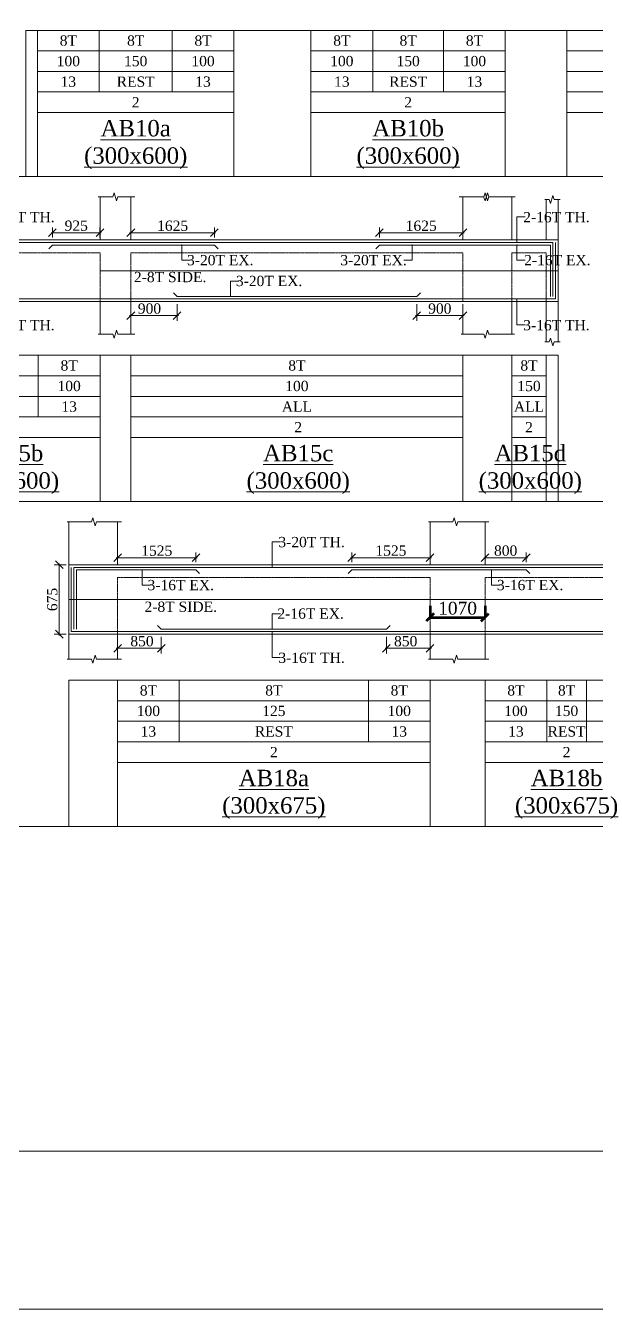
# Model space of a CAD drawing. Header units: inches. Extents: x 11017527 to 11245450, y -2821070 to -2693013.
# Drawn here: x 11085609 to 11096709, y -2792519 to -2767535 of the extents above; entities that cross this region are included whole.
import ezdxf
from ezdxf.enums import TextEntityAlignment as Align

# ---------------------------------------------------------------- set-up
doc = ezdxf.new("R2010")
doc.units = ezdxf.units.IN
doc.header["$LTSCALE"] = 0.5
doc.header["$MEASUREMENT"] = 0
doc.linetypes.add('HIDDEN', pattern=[9.525, 6.35, -3.175])
doc.layers.get('0').update_dxf_attribs({"lineweight": 0})
for name, color, linetype, lineweight in [('ARCHITECTURE   (comments)', 1, 'Continuous', 53), ('S-CUT OUT LINE', 9, 'Continuous', 9), ('S-DIM L.S.', 4, 'Continuous', 9), ('S-L.S.SECTION', 5, 'Continuous', 9), ('S-L.S.SLAB LINE', 8, 'HIDDEN', 5), ('S-L.S.STEEL', 6, 'Continuous', 15), ('S-SECTION MARK', 7, 'Continuous', 0), ('S-SHEET', 251, 'Continuous', 0), ('S-TEXT', 7, 'Continuous', 0), ('S-TEXT L.S. BEAM NO.', 30, 'Continuous', 5), ('S-TEXT. L.S.', 7, 'Continuous', 13)]:
    doc.layers.add(name, color=color, linetype=linetype, lineweight=lineweight)
doc.styles.add('135', font='arial.ttf', dxfattribs={"width": 0.8, "height": 135})
doc.styles.get("Standard").update_dxf_attribs({"font": 'times.ttf'})
doc.styles.add('TEXT', font='times.ttf')
doc.dimstyles.new('75', dxfattribs={"dimtxt": 135, "dimasz": 90, "dimexe": 0.1, "dimexo": 0.03, "dimgap": 0.09, "dimtad": 1, "dimdec": 0, "dimzin": 0, "dimdsep": 46, "dimtxsty": '135', "dimblk": 'ARCHTICK', "dimcen": 0.09, "dimclrd": 256, "dimclre": 256, "dimclrt": 256, "dimadec": 0, "dimazin": 0, "dimtfac": 1, "dimtdec": 0, "dimtofl": 0, "dimtmove": 1, "dimatfit": 3, "dimldrblk": 'DOTSMALL', "dimfxl": 1, "dimtolj": 1, "dimtzin": 0, "dimlwd": -1, "dimlwe": -1, "dimarcsym": 0})
doc.dimstyles.new('DIM FOOTING', dxfattribs={"dimtxt": 250, "dimasz": 150, "dimexe": 0.18, "dimexo": 0.0625, "dimgap": 50, "dimtad": 1, "dimtoh": 1, "dimdec": 0, "dimzin": 0, "dimdsep": 46, "dimtxsty": 'Standard', "dimblk": 'OBLIQUE', "dimcen": 0.09, "dimclrd": 256, "dimclre": 256, "dimclrt": 256, "dimadec": 0, "dimazin": 0, "dimtfac": 1, "dimtdec": 0, "dimtofl": 0, "dimtmove": 0, "dimatfit": 3, "dimfxl": 1, "dimtolj": 1, "dimtzin": 0, "dimlwd": -1, "dimlwe": -1, "dimarcsym": 0})
doc.dimstyles.new('SETU_1', dxfattribs={"dimtxt": 200, "dimasz": 150, "dimexe": 100, "dimexo": 50, "dimgap": 35, "dimtad": 1, "dimdec": 0, "dimzin": 0, "dimdsep": 46, "dimtxsty": 'Standard', "dimblk": 'OBLIQUE', "dimcen": 150, "dimdle": 25, "dimclrd": 4, "dimclre": 7, "dimclrt": 256, "dimadec": 0, "dimazin": 0, "dimtfac": 1, "dimtdec": 0, "dimtofl": 0, "dimtmove": 1, "dimatfit": 3, "dimfxl": 1, "dimtolj": 1, "dimtzin": 0, "dimlwd": -1, "dimlwe": 5, "dimarcsym": 1})

# ---------------------------------------------------------------- blocks, each defined once
blk = doc.blocks.new('_Oblique')
at = {"color": 0, "linetype": 'ByBlock', "lineweight": -2}
blk.add_line((-0.5, -0.5), (0.5, 0.5), dxfattribs=at)
blk = doc.blocks.new('*D97')
at = {"layer": 'S-DIM L.S.', "color": 7, "lineweight": 5, "transparency": 16777216}
for p, q in [((11092490, -2771655), (11092490, -2771466)), ((11094115, -2771655), (11094115, -2771466))]:
    blk.add_line(p, q, dxfattribs=at)
at = {"layer": 'S-DIM L.S.', "color": 7, "transparency": 16777216}
blk.add_line((11094140, -2771566), (11092465, -2771566), dxfattribs=at)
at = {"layer": 'S-DIM L.S.', "color": 7, "transparency": 16777216, "xscale": 150, "yscale": 150, "zscale": 150, "rotation": 180}
blk.add_blockref('_Oblique', (11092490, -2771566), dxfattribs=at)
at = {"layer": 'S-DIM L.S.', "color": 7, "transparency": 16777216, "xscale": 150, "yscale": 150, "zscale": 150}
blk.add_blockref('_Oblique', (11094115, -2771566), dxfattribs=at)
at = {"layer": 'S-DIM L.S.', "transparency": 16777216, "insert": (11093303, -2771430), "char_height": 200, "attachment_point": 5, "style": 'TEXT'}
blk.add_mtext('\\A1;1625', dxfattribs=at)
blk = doc.blocks.new('*D98')
at = {"layer": 'S-DIM L.S.', "color": 7, "lineweight": 5, "transparency": 16777216}
for p, q in [((11093215, -2772955), (11093215, -2773279)), ((11094115, -2772955), (11094115, -2773279))]:
    blk.add_line(p, q, dxfattribs=at)
at = {"layer": 'S-DIM L.S.', "color": 7, "transparency": 16777216}
blk.add_line((11094140, -2773179), (11093190, -2773179), dxfattribs=at)
at = {"layer": 'S-DIM L.S.', "color": 7, "transparency": 16777216, "xscale": 150, "yscale": 150, "zscale": 150, "rotation": 180}
blk.add_blockref('_Oblique', (11093215, -2773179), dxfattribs=at)
at = {"layer": 'S-DIM L.S.', "color": 7, "transparency": 16777216, "xscale": 150, "yscale": 150, "zscale": 150}
blk.add_blockref('_Oblique', (11094115, -2773179), dxfattribs=at)
at = {"layer": 'S-DIM L.S.', "transparency": 16777216, "insert": (11093665, -2773042), "char_height": 200, "attachment_point": 5, "style": 'TEXT'}
blk.add_mtext('\\A1;900', dxfattribs=at)
blk = doc.blocks.new('*D100')
at = {"layer": 'S-DIM L.S.', "color": 7, "lineweight": 5, "transparency": 16777216}
for p, q in [((11087654, -2771655), (11087654, -2771466)), ((11089279, -2771655), (11089279, -2771466))]:
    blk.add_line(p, q, dxfattribs=at)
at = {"layer": 'S-DIM L.S.', "color": 7, "transparency": 16777216}
blk.add_line((11087629, -2771566), (11089304, -2771566), dxfattribs=at)
at = {"layer": 'S-DIM L.S.', "color": 7, "transparency": 16777216, "xscale": 150, "yscale": 150, "zscale": 150, "rotation": 180}
blk.add_blockref('_Oblique', (11087654, -2771566), dxfattribs=at)
at = {"layer": 'S-DIM L.S.', "color": 7, "transparency": 16777216, "xscale": 150, "yscale": 150, "zscale": 150}
blk.add_blockref('_Oblique', (11089279, -2771566), dxfattribs=at)
at = {"layer": 'S-DIM L.S.', "transparency": 16777216, "insert": (11088467, -2771430), "char_height": 200, "attachment_point": 5, "style": 'TEXT'}
blk.add_mtext('\\A1;1625', dxfattribs=at)
blk = doc.blocks.new('*D101')
at = {"layer": 'S-DIM L.S.', "color": 7, "lineweight": 5, "transparency": 16777216}
for p, q in [((11087654, -2772955), (11087654, -2773279)), ((11088554, -2772955), (11088554, -2773279))]:
    blk.add_line(p, q, dxfattribs=at)
at = {"layer": 'S-DIM L.S.', "color": 7, "transparency": 16777216}
blk.add_line((11087629, -2773179), (11088579, -2773179), dxfattribs=at)
at = {"layer": 'S-DIM L.S.', "color": 7, "transparency": 16777216, "xscale": 150, "yscale": 150, "zscale": 150, "rotation": 180}
blk.add_blockref('_Oblique', (11087654, -2773179), dxfattribs=at)
at = {"layer": 'S-DIM L.S.', "color": 7, "transparency": 16777216, "xscale": 150, "yscale": 150, "zscale": 150}
blk.add_blockref('_Oblique', (11088554, -2773179), dxfattribs=at)
at = {"layer": 'S-DIM L.S.', "transparency": 16777216, "insert": (11088017, -2773042), "char_height": 200, "attachment_point": 5, "style": 'TEXT'}
blk.add_mtext('\\A1;900', dxfattribs=at)
blk = doc.blocks.new('*D102')
at = {"layer": 'S-DIM L.S.', "color": 7, "lineweight": 5, "transparency": 16777216}
for p, q in [((11086129, -2771655), (11086129, -2771466)), ((11087054, -2771655), (11087054, -2771466))]:
    blk.add_line(p, q, dxfattribs=at)
at = {"layer": 'S-DIM L.S.', "color": 7, "transparency": 16777216}
blk.add_line((11087079, -2771566), (11086104, -2771566), dxfattribs=at)
at = {"layer": 'S-DIM L.S.', "color": 7, "transparency": 16777216, "xscale": 150, "yscale": 150, "zscale": 150, "rotation": 180}
blk.add_blockref('_Oblique', (11086129, -2771566), dxfattribs=at)
at = {"layer": 'S-DIM L.S.', "color": 7, "transparency": 16777216, "xscale": 150, "yscale": 150, "zscale": 150}
blk.add_blockref('_Oblique', (11087054, -2771566), dxfattribs=at)
at = {"layer": 'S-DIM L.S.', "transparency": 16777216, "insert": (11086592, -2771429), "char_height": 200, "attachment_point": 5, "style": 'TEXT'}
blk.add_mtext('\\A1;925', dxfattribs=at)
blk = doc.blocks.new('_ArchTick')
at = {"color": 0, "linetype": 'ByBlock', "const_width": 0.15}
blk.add_lwpolyline([(-0.5, -0.5), (0.5, 0.5)], dxfattribs=at)
blk = doc.blocks.new('*D198')
at = {"layer": 'S-DIM L.S.', "color": 7, "transparency": 16777216}
blk.add_line((11094521, -2777890), (11095371, -2777890), dxfattribs=at)
at = {"layer": 'S-DIM L.S.', "color": 7, "lineweight": 5, "transparency": 16777216}
for p, q in [((11094546, -2777978), (11094546, -2777790)), ((11095346, -2777978), (11095346, -2777790))]:
    blk.add_line(p, q, dxfattribs=at)
at = {"layer": 'S-DIM L.S.', "color": 7, "transparency": 16777216, "xscale": 150, "yscale": 150, "zscale": 150, "rotation": 180}
blk.add_blockref('_Oblique', (11094546, -2777890), dxfattribs=at)
at = {"layer": 'S-DIM L.S.', "color": 7, "transparency": 16777216, "xscale": 150, "yscale": 150, "zscale": 150}
blk.add_blockref('_Oblique', (11095346, -2777890), dxfattribs=at)
at = {"layer": 'S-DIM L.S.', "transparency": 16777216, "insert": (11094946, -2777753), "char_height": 200, "attachment_point": 5, "style": 'TEXT'}
blk.add_mtext('\\A1;800', dxfattribs=at)
blk = doc.blocks.new('*D199')
at = {"layer": 'S-DIM L.S.', "color": 7, "transparency": 16777216}
blk.add_line((11087371, -2777890), (11088946, -2777890), dxfattribs=at)
at = {"layer": 'S-DIM L.S.', "color": 7, "lineweight": 5, "transparency": 16777216}
for p, q in [((11087396, -2777978), (11087396, -2777790)), ((11088921, -2777978), (11088921, -2777790))]:
    blk.add_line(p, q, dxfattribs=at)
at = {"layer": 'S-DIM L.S.', "color": 7, "transparency": 16777216, "xscale": 150, "yscale": 150, "zscale": 150, "rotation": 180}
blk.add_blockref('_Oblique', (11087396, -2777890), dxfattribs=at)
at = {"layer": 'S-DIM L.S.', "color": 7, "transparency": 16777216, "xscale": 150, "yscale": 150, "zscale": 150}
blk.add_blockref('_Oblique', (11088921, -2777890), dxfattribs=at)
at = {"layer": 'S-DIM L.S.', "transparency": 16777216, "insert": (11088159, -2777754), "char_height": 200, "attachment_point": 5, "style": 'TEXT'}
blk.add_mtext('\\A1;1525', dxfattribs=at)
blk = doc.blocks.new('*D200')
at = {"layer": 'S-DIM L.S.', "color": 7, "lineweight": 5, "transparency": 16777216}
for p, q in [((11087396, -2779428), (11087396, -2779753)), ((11088246, -2779428), (11088246, -2779753))]:
    blk.add_line(p, q, dxfattribs=at)
at = {"layer": 'S-DIM L.S.', "color": 7, "transparency": 16777216}
blk.add_line((11087371, -2779653), (11088271, -2779653), dxfattribs=at)
at = {"layer": 'S-DIM L.S.', "color": 7, "transparency": 16777216, "xscale": 150, "yscale": 150, "zscale": 150, "rotation": 180}
blk.add_blockref('_Oblique', (11087396, -2779653), dxfattribs=at)
at = {"layer": 'S-DIM L.S.', "color": 7, "transparency": 16777216, "xscale": 150, "yscale": 150, "zscale": 150}
blk.add_blockref('_Oblique', (11088246, -2779653), dxfattribs=at)
at = {"layer": 'S-DIM L.S.', "transparency": 16777216, "insert": (11087871, -2779516), "char_height": 200, "attachment_point": 5, "style": 'TEXT'}
blk.add_mtext('\\A1;850', dxfattribs=at)
blk = doc.blocks.new('*D204')
at = {"layer": 'S-DIM L.S.', "color": 7, "transparency": 16777216}
blk.add_line((11093501, -2777890), (11091926, -2777890), dxfattribs=at)
at = {"layer": 'S-DIM L.S.', "color": 7, "lineweight": 5, "transparency": 16777216}
for p, q in [((11091951, -2777978), (11091951, -2777790)), ((11093476, -2777978), (11093476, -2777790))]:
    blk.add_line(p, q, dxfattribs=at)
at = {"layer": 'S-DIM L.S.', "color": 7, "transparency": 16777216, "xscale": 150, "yscale": 150, "zscale": 150, "rotation": 180}
blk.add_blockref('_Oblique', (11091951, -2777890), dxfattribs=at)
at = {"layer": 'S-DIM L.S.', "color": 7, "transparency": 16777216, "xscale": 150, "yscale": 150, "zscale": 150}
blk.add_blockref('_Oblique', (11093476, -2777890), dxfattribs=at)
at = {"layer": 'S-DIM L.S.', "transparency": 16777216, "insert": (11092714, -2777753), "char_height": 200, "attachment_point": 5, "style": 'TEXT'}
blk.add_mtext('\\A1;1525', dxfattribs=at)
blk = doc.blocks.new('*D205')
at = {"layer": 'S-DIM L.S.', "color": 7, "lineweight": 5, "transparency": 16777216}
for p, q in [((11092626, -2779428), (11092626, -2779753)), ((11093476, -2779428), (11093476, -2779753))]:
    blk.add_line(p, q, dxfattribs=at)
at = {"layer": 'S-DIM L.S.', "color": 7, "transparency": 16777216}
blk.add_line((11093501, -2779653), (11092601, -2779653), dxfattribs=at)
at = {"layer": 'S-DIM L.S.', "color": 7, "transparency": 16777216, "xscale": 150, "yscale": 150, "zscale": 150, "rotation": 180}
blk.add_blockref('_Oblique', (11092626, -2779653), dxfattribs=at)
at = {"layer": 'S-DIM L.S.', "color": 7, "transparency": 16777216, "xscale": 150, "yscale": 150, "zscale": 150}
blk.add_blockref('_Oblique', (11093476, -2779653), dxfattribs=at)
at = {"layer": 'S-DIM L.S.', "transparency": 16777216, "insert": (11093001, -2779516), "char_height": 200, "attachment_point": 5, "style": 'TEXT'}
blk.add_mtext('\\A1;850', dxfattribs=at)
blk = doc.blocks.new('*D385')
at = {"layer": 'S-DIM L.S.', "color": 7, "lineweight": 5, "transparency": 16777216}
for p, q in [((11086396, -2778028), (11086163, -2778028)), ((11086396, -2779378), (11086163, -2779378))]:
    blk.add_line(p, q, dxfattribs=at)
at = {"layer": 'S-DIM L.S.', "color": 6, "transparency": 16777216}
blk.add_line((11086263, -2778003), (11086263, -2779403), dxfattribs=at)
at = {"layer": 'S-DIM L.S.', "color": 6, "transparency": 16777216, "xscale": 150, "yscale": 150, "zscale": 150}
for p, rotation in [((11086263, -2778028), 90), ((11086263, -2779378), 270)]:
    blk.add_blockref('_Oblique', p, dxfattribs=dict(at, rotation=rotation))
at = {"layer": 'S-DIM L.S.', "transparency": 16777216, "insert": (11086126, -2778703), "char_height": 200, "attachment_point": 5, "rotation": 90, "style": 'TEXT'}
blk.add_mtext('\\A1;675', dxfattribs=at)
blk = doc.blocks.new('*D687')
at = {"layer": 'ARCHITECTURE   (comments)', "transparency": 16777216}
for p, q in [((11093476, -2778828), (11093476, -2779053)), ((11094546, -2778828), (11094546, -2779053)), ((11093476, -2779053), (11094546, -2779053))]:
    blk.add_line(p, q, dxfattribs=at)
at = {"layer": 'ARCHITECTURE   (comments)', "transparency": 16777216, "xscale": 150, "yscale": 150, "zscale": 150, "rotation": 180}
blk.add_blockref('_Oblique', (11093476, -2779053), dxfattribs=at)
at = {"layer": 'ARCHITECTURE   (comments)', "transparency": 16777216, "xscale": 150, "yscale": 150, "zscale": 150}
blk.add_blockref('_Oblique', (11094546, -2779053), dxfattribs=at)
at = {"layer": 'ARCHITECTURE   (comments)', "transparency": 16777216, "insert": (11094011, -2778875), "char_height": 250, "attachment_point": 5}
blk.add_mtext('\\A1;1070', dxfattribs=at)

msp = doc.modelspace()

# ---------------------------------------------------------------- linework, layer by layer
at = {"layer": 'S-CUT OUT LINE'}
for points, elevation in [([(11087729.344, -2770868.219), (11087403.332, -2770868.219), (11087375.361, -2770945.066), (11087328.684, -2770791.371), (11087300.714, -2770868.219), (11087021.825, -2770868.219)], 0.022), ([(11094040.344, -2770868.219), (11094517.877, -2770868.219), (11094545.847, -2770945.066), (11094592.524, -2770791.371), (11094620.494, -2770868.219), (11095128.33, -2770868.219)], 0.034), ([(11095120.677, -2770868.219), (11094621.657, -2770868.219), (11094593.687, -2770945.066), (11094547.01, -2770791.371), (11094519.04, -2770868.219), (11094082.821, -2770868.219)], 0.022), ([(11095710.819, -2770918.117), (11095789.36, -2770918.117), (11095817.33, -2770994.965), (11095864.007, -2770841.269), (11095891.978, -2770918.117), (11096007.92, -2770918.117)], 0.044), ([(11087729.344, -2773540.988), (11087403.332, -2773540.988), (11087375.361, -2773464.14), (11087328.684, -2773617.836), (11087300.714, -2773540.988), (11087021.825, -2773540.988)], 0.022), ([(11095120.677, -2773540.988), (11094621.657, -2773540.988), (11094593.687, -2773464.14), (11094547.01, -2773617.836), (11094519.04, -2773540.988), (11094082.821, -2773540.988)], 0.022), ([(11095710.819, -2773691.03), (11095789.36, -2773691.03), (11095817.33, -2773614.183), (11095864.007, -2773767.878), (11095891.978, -2773691.03), (11096007.92, -2773691.03)], 0.044), ([(11087471.132, -2777192.045), (11086988.552, -2777191.938), (11086960.581, -2777268.786), (11086913.904, -2777115.091), (11086885.934, -2777191.938), (11086413.612, -2777191.938)], -0.006), ([(11094621.132, -2777191.831), (11094018.659, -2777191.897), (11093990.689, -2777268.745), (11093944.012, -2777115.049), (11093916.042, -2777191.897), (11093443.612, -2777191.897)], -0.04), ([(11087471.132, -2779864.815), (11086988.552, -2779864.708), (11086960.581, -2779787.86), (11086913.904, -2779941.555), (11086885.934, -2779864.708), (11086413.612, -2779864.708)], -0.006), ([(11094621.132, -2779864.6), (11094018.659, -2779864.666), (11093990.689, -2779787.818), (11093944.012, -2779941.514), (11093916.042, -2779864.666), (11093443.612, -2779864.666)], -0.04)]:
    msp.add_lwpolyline(points, dxfattribs=dict(at, elevation=elevation))
at = {"layer": 'S-L.S.SECTION', "color": 1}
for p, q in [((11087054.344, -2771704.603, 0), (11087054.344, -2770868.219, 0)), ((11087654.344, -2770868.219, 0.001), (11087654.344, -2771704.603, 0.001)), ((11094115.344, -2770868.219, 0.016), (11094115.344, -2771704.603, 0.016)), ((11094115.344, -2770868.219, 0.033), (11094115.344, -2771704.603, 0.033)), ((11095065.344, -2771704.603, 0), (11095065.344, -2770868.219, 0)), ((11095065.344, -2771704.603, 0.005), (11095065.344, -2770868.219, 0.005)), ((11095735.342, -2771704.55, 0.056), (11095735.342, -2770918.117, 0.044)), ((11095965.342, -2771704.598, 0.022), (11095965.342, -2770918.165, 0.01)), ((11087054.344, -2772904.603, 0), (11087054.344, -2773540.988, 0)), ((11087654.344, -2772904.603, 0.001), (11087654.344, -2773540.988, 0.001)), ((11095065.344, -2772904.603, 0), (11095065.344, -2773540.988, 0)), ((11095735.342, -2772904.598, 0.056), (11095735.342, -2773691.03, 0.044)), ((11095965.342, -2772904.55, 0.022), (11095965.342, -2773690.982, 0.01)), ((11094115.344, -2773054.603, 0.016), (11094115.344, -2773540.988, 0.016)), ((11086446.132, -2778028.323, -0.009), (11086446.132, -2777191.938, -0.009)), ((11087396.132, -2777192.045, -0.011), (11087396.132, -2778028.43, -0.011)), ((11093476.132, -2778028.282, -0.02), (11093476.132, -2777191.897, -0.02)), ((11094546.132, -2777191.831, -0.038), (11094546.132, -2778028.216, -0.038)), ((11086446.132, -2779378.316, 0.042), (11086446.132, -2779864.708, -0.009)), ((11087396.132, -2779378.423, 0.04), (11087396.132, -2779864.815, -0.011)), ((11093476.132, -2779378.274, 0.031), (11093476.132, -2779864.666, -0.02)), ((11094546.132, -2779378.209, 0.012), (11094546.132, -2779864.6, -0.038))]:
    msp.add_line(p, q, dxfattribs=at)
at = {"layer": 'S-L.S.SECTION', "color": 5}
for p, q in [((11095065.344, -2771704.603, -0.016), (11081724.344, -2771704.603, 0.024)), ((11094115.344, -2771704.603, 0.011), (11095965.342, -2771704.598, 0.01)), ((11095965.342, -2772904.55, 0.022), (11095965.342, -2771704.598, 0.01)), ((11095065.344, -2772904.603, -0.017), (11081724.344, -2772904.603, 0.024)), ((11094115.344, -2772904.555, 0.023), (11095965.342, -2772904.55, 0.022)), ((11098666.132, -2778028.433, -0.025), (11086446.132, -2778028.323, -0.006)), ((11086446.132, -2779378.316, 0.024), (11086446.132, -2778028.323, -0.026)), ((11098666.132, -2779378.425, 0.026), (11086446.132, -2779378.316, 0.044))]:
    msp.add_line(p, q, dxfattribs=at)
at = {"layer": 'S-L.S.SLAB LINE', "linetype": 'HIDDEN', "ltscale": 0.8}
for p, q in [((11087054.344, -2771954.604, -0.018), (11083404.344, -2771954.604, -0.006)), ((11087054.344, -2772904.603, 0), (11087054.344, -2771954.604, 0)), ((11094115.34, -2771954.604, -0.04), (11087654.344, -2771954.604, -0.02)), ((11087654.344, -2771954.604, -0.016), (11087654.344, -2772904.603, -0.016)), ((11094115.34, -2772904.603, 0.016), (11094115.34, -2771954.604, 0.016)), ((11095065.344, -2771954.604, 0.02), (11095735.342, -2771954.602, 0.044)), ((11095065.344, -2772904.555, 0.017), (11095065.344, -2771954.604, 0.007)), ((11095735.342, -2771954.602, 0.03), (11095735.342, -2772904.55, 0.039)), ((11093476.132, -2778278.393, -0.019), (11087396.132, -2778278.345, 0.005)), ((11087396.132, -2778278.345, -0.019), (11087396.132, -2779378.423, 0.023)), ((11093476.132, -2779378.274, 0.031), (11093476.132, -2778278.393, -0.011)), ((11097716.127, -2778278.426, -0.035), (11094546.132, -2778278.401, -0.023)), ((11094546.132, -2778278.401, -0.046), (11094546.132, -2779378.209, -0.005))]:
    msp.add_line(p, q, dxfattribs=at)
at = {"layer": 'S-L.S.STEEL', "color": 1}
for p, q in [((11094965.344, -2771754.603, -0.016), (11081824.344, -2771754.603, 0.024)), ((11094215.344, -2771754.603, 0.011), (11095865.342, -2771754.598, 0.01)), ((11095865.342, -2772804.55, 0.022), (11095865.342, -2771754.598, 0.01)), ((11095915.342, -2772854.55, 0.022), (11095915.342, -2771754.598, 0.01)), ((11095015.344, -2772854.603, -0.016), (11081774.344, -2772854.603, 0.024)), ((11094165.344, -2772854.555, 0.023), (11095915.342, -2772854.55, 0.022)), ((11086496.132, -2779328.316, 0.024), (11086496.132, -2778078.323, -0.026)), ((11098566.132, -2778078.433, -0.025), (11086546.132, -2778078.323, -0.006)), ((11086546.132, -2779278.316, 0.024), (11086546.132, -2778078.323, -0.026)), ((11098666.132, -2778703.433, -0.025), (11086446.132, -2778703.323, -0.006)), ((11098616.132, -2779328.425, 0.026), (11086496.132, -2779328.316, 0.044))]:
    msp.add_line(p, q, dxfattribs=at)
at = {"layer": 'S-L.S.STEEL'}
for p, q in [((11086129.344, -2771804.603, 0), (11086058.336, -2771875.612, 0)), ((11089279.344, -2771804.603, 0), (11086129.344, -2771804.603, -0.05)), ((11089279.344, -2771804.603, 0.013), (11089350.353, -2771875.612, 0.013)), ((11092490.34, -2771804.603, 0.029), (11092419.332, -2771875.612, 0.029)), ((11092490.34, -2771804.603, 0.016), (11094915.344, -2771804.603, -0.017)), ((11095815.342, -2771804.653, 0.024), (11094265.344, -2771804.603, -0.006)), ((11095815.342, -2772804.55, 0.022), (11095815.342, -2771804.653, 0.01)), ((11095965.342, -2772304.579, -0.025), (11087054.344, -2772304.579, 0.002)), ((11088554.344, -2772804.603, 0), (11088483.336, -2772733.595, 0)), ((11093215.34, -2772804.603, 0.033), (11093286.349, -2772733.595, 0.033)), ((11088554.344, -2772804.603, -0.024), (11093215.34, -2772804.603, 0.016)), ((11086596.132, -2778128.323, 0.048), (11088921.132, -2778128.422, -0.116)), ((11086596.132, -2779278.316, 0.024), (11086596.132, -2778128.323, -0.026)), ((11088921.132, -2778128.422, -0.066), (11088992.14, -2778199.431, -0.066)), ((11091951.132, -2778128.286, -0.078), (11091880.09, -2778199.328, -0.078)), ((11095346.132, -2778128.218, -0.054), (11091951.132, -2778128.286, -0.152)), ((11095346.132, -2778128.218, -0.04), (11095417.14, -2778199.226, -0.04)), ((11088246.132, -2779278.423, 0.023), (11088175.123, -2779207.414, 0.023)), ((11092626.172, -2779278.276, 0.042), (11092697.14, -2779207.307, 0.042)), ((11088246.132, -2779278.423, 0.002), (11092626.172, -2779278.276, 0.029))]:
    msp.add_line(p, q, dxfattribs=at)
at = {"layer": 'S-SHEET'}
for p, q in [((11091158.95, -2767625.851, 0.073), (11085608.613, -2767625.803, 0.047)), ((11085608.613, -2767625.803, 0.03), (11085608.613, -2770471.59, 0.03)), ((11085838.613, -2767625.803, 0.047), (11085838.613, -2770471.59, 0.047)), ((11087038.613, -2767625.803, 0.047), (11087038.613, -2768825.818, 0.047)), ((11088458.95, -2767625.851, 0.035), (11088458.95, -2768825.836, 0.035)), ((11102508.95, -2767625.851, 0.073), (11089658.95, -2767625.838, 0.084)), ((11089658.95, -2767625.838, 0.065), (11089658.95, -2770471.625, 0.065)), ((11089658.95, -2767625.838, 0.077), (11089658.95, -2770471.625, 0.077)), ((11089658.95, -2767625.851, 0.035), (11089658.95, -2770471.638, 0.035)), ((11091158.95, -2767625.851, 0.061), (11091158.95, -2770471.638, 0.061)), ((11091158.95, -2767625.851, 0.073), (11091158.95, -2770471.638, 0.073)), ((11092358.95, -2767625.79, 0.073), (11092358.95, -2768825.805, 0.073)), ((11093738.95, -2767625.852, 0.053), (11093738.95, -2768825.837, 0.053)), ((11094938.95, -2767625.852, 0.053), (11094938.95, -2770471.639, 0.053)), ((11096138.95, -2767625.852, 0.073), (11096138.95, -2770471.639, 0.073)), ((11089658.95, -2768025.851, 0.045), (11085838.613, -2768025.803, 0.047)), ((11094938.95, -2768025.852, 0.07), (11091158.95, -2768025.851, 0.083)), ((11102278.95, -2768025.741, 0.09), (11096138.95, -2768025.852, 0.085)), ((11089658.95, -2768425.851, 0.045), (11085838.613, -2768425.803, 0.047)), ((11094938.95, -2768425.852, 0.07), (11091158.95, -2768425.851, 0.083)), ((11102278.95, -2768425.741, 0.09), (11096138.95, -2768425.852, 0.085)), ((11089658.95, -2768825.851, 0.045), (11085838.613, -2768825.803, 0.047)), ((11094938.95, -2768825.852, 0.07), (11091158.95, -2768825.851, 0.083)), ((11102278.95, -2768825.741, 0.09), (11096138.95, -2768825.852, 0.085)), ((11089658.95, -2769225.851, 0.045), (11085838.613, -2769225.803, 0.047)), ((11094938.95, -2769225.852, 0.07), (11091158.95, -2769225.851, 0.083)), ((11102278.95, -2769225.741, 0.09), (11096138.95, -2769225.852, 0.085)), ((11057421.852, -2770471.59, 0.001), (11115101.842, -2770471.59, 0.001)), ((11091158.95, -2770471.638, 0.073), (11085608.613, -2770471.59, 0.047)), ((11102508.95, -2770471.638, 0.073), (11089658.95, -2770471.625, 0.084)), ((11095065.344, -2773949.603, 0), (11081724.344, -2773949.603, 0.041)), ((11085854.344, -2773949.603, 0), (11085854.344, -2775149.603, 0)), ((11087054.344, -2773949.603, 0), (11087054.344, -2776795.391, 0)), ((11087654.344, -2773949.603, 0.005), (11087654.344, -2776795.391, 0.005)), ((11094115.344, -2773949.603, 0.028), (11095965.342, -2773949.598, 0.027)), ((11094115.344, -2773949.603, 0.016), (11094115.344, -2776795.391, 0.016)), ((11094115.344, -2773949.603, 0.016), (11094115.344, -2776795.391, 0.016)), ((11095065.344, -2773949.603, 0), (11095065.344, -2776795.391, 0)), ((11095065.344, -2773949.603, 0.005), (11095065.344, -2776795.391, 0.005)), ((11095735.342, -2773949.598, 0.027), (11095735.342, -2776795.385, 0.027)), ((11095965.342, -2773949.598, 0.01), (11095965.342, -2776795.385, 0.01)), ((11087054.344, -2774349.603, 0.016), (11083404.344, -2774349.603, 0.011)), ((11094115.344, -2774349.603, 0.034), (11087654.344, -2774349.603, 0.017)), ((11095065.344, -2774349.603, 0.014), (11095735.342, -2774349.598, 0.027)), ((11087054.344, -2774749.603, 0.016), (11083404.344, -2774749.603, 0.011)), ((11094115.344, -2774749.603, 0.034), (11087654.344, -2774749.603, 0.017)), ((11095065.344, -2774749.603, 0.014), (11095735.342, -2774749.598, 0.027)), ((11087054.344, -2775149.603, 0.016), (11083404.344, -2775149.603, 0.011)), ((11094115.344, -2775149.603, 0.034), (11087654.344, -2775149.603, 0.017)), ((11095065.344, -2775149.603, 0.014), (11095735.342, -2775149.598, 0.027)), ((11087054.344, -2775549.603, 0.016), (11083404.344, -2775549.603, 0.011)), ((11094115.344, -2775549.603, 0.034), (11087654.344, -2775549.603, 0.017)), ((11095065.344, -2775549.603, 0.014), (11095735.342, -2775549.598, 0.027)), ((11057421.852, -2776795.35, 0.003), (11115101.842, -2776795.35, 0.003)), ((11095065.344, -2776795.391, 0), (11081724.344, -2776795.391, 0.041)), ((11094115.344, -2776795.391, 0.028), (11095965.342, -2776795.385, 0.027)), ((11098666.132, -2780273.433, -0.009), (11086446.132, -2780273.323, 0.011)), ((11086446.132, -2780273.323, -0.009), (11086446.132, -2783119.11, -0.009)), ((11086446.132, -2780273.323, 0.003), (11086446.132, -2783119.11, 0.003)), ((11087396.132, -2780273.43, -0.028), (11087396.132, -2783119.217, -0.028)), ((11088596.132, -2780273.368, -0.028), (11088596.132, -2781473.384, -0.028)), ((11092276.132, -2780273.317, 0), (11092276.132, -2781473.332, 0)), ((11093476.132, -2780273.282, -0.02), (11093476.132, -2783119.069, -0.02)), ((11094546.132, -2780273.216, -0.034), (11094546.132, -2783119.003, -0.034)), ((11095746.132, -2780273.327, 0.004), (11095746.132, -2781473.342, 0.004)), ((11096516.132, -2780273.246, -0.008), (11096516.132, -2781473.261, -0.008)), ((11093476.132, -2780673.282, -0.003), (11087396.132, -2780673.43, -0.017)), ((11097716.132, -2780673.323, 0.009), (11094546.132, -2780673.216, -0.022)), ((11093476.132, -2781073.282, -0.003), (11087396.132, -2781073.43, -0.017)), ((11097716.132, -2781073.323, 0.009), (11094546.132, -2781073.216, -0.022)), ((11093476.132, -2781473.282, -0.003), (11087396.132, -2781473.43, -0.017)), ((11097716.132, -2781473.323, 0.009), (11094546.132, -2781473.216, -0.022)), ((11093476.132, -2781873.282, -0.003), (11087396.132, -2781873.43, -0.017)), ((11097716.132, -2781873.323, 0.009), (11094546.132, -2781873.216, -0.022)), ((11057421.852, -2783119.11, 0.004), (11115101.842, -2783119.11, 0.004)), ((11098666.132, -2783119.22, -0.009), (11086446.132, -2783119.11, 0.011)), ((11057421.852, -2789442.87, 0.006), (11115101.842, -2789442.87, 0.006)), ((11057421.852, -2792519.024, -0.007), (11115101.842, -2792519.024, -0.007))]:
    msp.add_line(p, q, dxfattribs=at)
msp.add_lwpolyline([(11115101.842, -2792519.024), (11057421.852, -2792519.024), (11057421.852, -2745176.548), (11115101.842, -2745176.548)], close=True, dxfattribs=at)

# ---------------------------------------------------------------- texts
at = {"layer": 'S-TEXT', "char_height": 200, "attachment_point": 5, "style": 'TEXT'}
for s, insert, width in [('8T', (11086438.613, -2767825.812, 0.047), 1200), ('8T', (11087748.95, -2767825.836, 0.045), 1420.00002), ('8T', (11089058.95, -2767825.86, 0.035), 1200), ('8T', (11091758.95, -2767825.799, 0.072), 1200), ('8T', (11093048.95, -2767825.836, 0.068), 1380), ('8T', (11094338.95, -2767825.861, 0.053), 1200), ('\\pxt9.000002;100', (11086438.613, -2768225.812, 0.048), 1200), ('\\pxt9.000002;150', (11087748.95, -2768225.829, 0.05), 1420.00002), ('\\pxt9.000002;100', (11089058.95, -2768225.86, 0.036), 1200), ('\\pxt9.000002;100', (11091758.95, -2768225.799, 0.073), 1200), ('\\pxt9.000002;150', (11093048.95, -2768225.821, 0.07), 1380), ('\\pxt9.000002;100', (11094338.95, -2768225.861, 0.054), 1200), ('13', (11086438.613, -2768625.812, 0.048), 1200), ('REST', (11087748.95, -2768625.829, 0.05), 1420.00002), ('13', (11089058.95, -2768625.86, 0.036), 1200), ('13', (11091758.95, -2768625.799, 0.073), 1200), ('REST', (11093048.95, -2768625.821, 0.07), 1380), ('13', (11094338.95, -2768625.861, 0.054), 1200), ('2', (11087748.781, -2769025.812, 0.047), 3820.33685), ('2', (11093048.95, -2769025.836, 0.072), 3780), ('8T', (11086454.344, -2774149.603, 0.021), 1200), ('8T', (11090884.844, -2774149.588, 0.025), 4061), ('8T', (11095400.343, -2774149.571, 0.022), 669.99723), ('\\pt2025;100', (11086454.344, -2774549.603, 0.022), 1200), ('\\pxt9.000002;100', (11090884.844, -2774549.573, 0.024), 4061), ('\\pxt9.000002;150', (11095400.343, -2774549.571, 0.023), 669.99723), ('13', (11086454.344, -2774949.603, 0.021), 1200), ('ALL', (11090884.844, -2774949.573, 0.024), 4061), ('ALL', (11095400.343, -2774949.573, 0.024), 669.99723), ('2', (11090909.844, -2775349.588, 0.03), 6411), ('2', (11095400.328, -2775349.564, 0.018), 669.96669), ('8T', (11087996.132, -2780473.378, -0.028), 1200), ('8T', (11090436.132, -2780473.331, -0.017), 3680.00001), ('8T', (11092876.132, -2780473.326, -0.001), 1200), ('8T', (11095146.132, -2780473.336, 0.003), 1200), ('8T', (11096131.132, -2780473.282, 0), 770.00001), ('\\pxt9.000002;100', (11087996.132, -2780873.378, -0.027), 1200), ('\\pxt9.000002;125', (11090436.132, -2780873.347, -0.01), 3680.00001), ('\\pxt9.000002;100', (11092876.132, -2780873.326, 0), 1200), ('\\pxt9.000002;100', (11095146.132, -2780873.336, 0.004), 1200), ('\\pxt9.000002;150', (11096131.132, -2780873.3, 0.003), 770.00001), ('13', (11087996.132, -2781273.378, -0.027), 1200), ('REST', (11090436.132, -2781273.291, -0.006), 3680.00001), ('13', (11092876.132, -2781273.326, 0), 1200), ('13', (11095146.132, -2781273.336, 0.004), 1200), ('REST', (11096131.132, -2781273.254, 0), 770.00001), ('2', (11090436.132, -2781673.362, -0.012), 6080.00001), ('2', (11096131.132, -2781673.319, 0.012), 3170.00001)]:
    msp.add_mtext(s, dxfattribs=dict(at, insert=insert, width=width))
at = {"layer": 'S-TEXT L.S. BEAM NO.', "linetype": 'ByBlock', "char_height": 319.2745, "attachment_point": 5, "style": 'TEXT'}
for s, insert, width in [('{\\LAB10a\\P(300x600)}', (11087748.781, -2769848.706, 0.043), 3820.33685), ('{\\LAB10b\\P(300x600)}', (11093048.95, -2769848.73, 0.067), 3780), ('{\\LAB15b\\P(300x600)}', (11085254.344, -2776172.482, 0.027), 3599.99999), ('{\\LAB15c\\P(300x600)}', (11090909.844, -2776172.482, 0.027), 6411), ('{\\LAB15d\\P(300x600)}', (11095425.343, -2776172.479, 0.022), 6411), ('{\\LAB18a\\P(300x675)}', (11090436.132, -2782496.181, -0.007), 6080.00001), ('{\\LAB18b\\P(300x675)}', (11096131.132, -2782496.213, 0.01), 3170.00001)]:
    msp.add_mtext(s, dxfattribs=dict(at, insert=insert, width=width))
at = {"layer": 'S-TEXT. L.S.', "style": 'TEXT'}
for s, p in [('3-16T TH.', (11085525.132, -2771361.409, -0.023)), ('2-16T TH.', (11095933.307, -2771361.409, 0.014)), ('3-20T EX.', (11089393.725, -2772198.022, -0.027)), ('3-20T EX.', (11092375.96, -2772198.022, -0.027)), ('2-16T EX.', (11095951.649, -2772198.022, 0.01)), ('2-8T SIDE.', (11088418.96, -2772527.022, -0.027)), ('3-20T EX.', (11090343.936, -2772603.744, -0.023)), ('3-16T TH.', (11085525.132, -2773464.085, -0.023)), ('3-16T TH.', (11095933.307, -2773464.037, 0.026)), ('3-20T TH.', (11091170.31, -2777685.128, -0.051)), ('3-16T EX.', (11088625.154, -2778521.849, -0.074)), ('3-16T EX.', (11095421.427, -2778521.742, -0.055)), ('2-8T SIDE.', (11088625.154, -2778944.413, -0.074)), ('2-16T EX.', (11091152.178, -2779077.457, 0.024)), ('3-16T TH.', (11091170.31, -2779937.798, 0.024))]:
    msp.add_text(s, height=200, dxfattribs=at).set_placement(p, align=Align.CENTER)

# ---------------------------------------------------------------- dimensions: what is measured, and where the dimension line sits
at = {"layer": 'ARCHITECTURE   (comments)'}
dim = msp.add_linear_dim(base=(11094546.132, -2779053), p1=(11093476.132, -2778828.333, 0.01), p2=(11094546.132, -2778828.333, -0.025), dimstyle='DIM FOOTING', override={"dimarcsym": 1}, dxfattribs=at)
dim.commit()
dim.dimension.update_dxf_attribs({"geometry": '*D687', "text_midpoint": (11094011.132, -2778875.477)})
at = {"layer": 'S-DIM L.S.'}
for base, p1, p2, picture, middle in [((11086129.344, -2771566.452, 0), (11087054.344, -2771704.603, 0), (11086129.344, -2771704.603, 0), '*D102', (11086591.844, -2771429.433, 0)), ((11092490.34, -2771566.452, 0.033), (11094115.34, -2771704.603, 0.033), (11092490.34, -2771704.603, 0.029), '*D97', (11093302.84, -2771429.721, 0.033)), ((11091951.098, -2777890.168, -0.009), (11093476.132, -2778028.323, -0.009), (11091951.098, -2778028.319, -0.078), '*D204', (11092713.615, -2777753.437, -0.009))]:
    dim = msp.add_linear_dim(base=base, p1=p1, p2=p2, angle=180, dimstyle='SETU_1', override={"dimtxsty": 'TEXT', "dimblk": 'Oblique', "dimclrd": 7, "dimarcsym": 1}, dxfattribs=at)
    dim.commit()
    dim.dimension.update_dxf_attribs({"geometry": picture, "text_midpoint": middle})
for base, p1, p2, picture, middle in [((11089279.344, -2771566.452, 0.034), (11087654.344, -2771704.603, 0.018), (11089279.344, -2771704.603, 0.013), '*D100', (11088466.844, -2771429.721, 0.034)), ((11088921.132, -2777890.271, -0.028), (11087396.132, -2778028.43, -0.028), (11088921.132, -2778028.422, -0.066), '*D199', (11088158.632, -2777753.54, -0.028)), ((11095346.132, -2777890.066, -0.005), (11094546.132, -2778028.216, -0.021), (11095346.132, -2778028.218, -0.04), '*D198', (11094946.132, -2777753.336, -0.005))]:
    dim = msp.add_linear_dim(base=base, p1=p1, p2=p2, dimstyle='SETU_1', override={"dimtxsty": 'TEXT', "dimblk": 'Oblique', "dimclrd": 7, "dimarcsym": 1}, dxfattribs=at)
    dim.commit()
    dim.dimension.update_dxf_attribs({"geometry": picture, "text_midpoint": middle})
for base, p1, p2, picture, middle in [((11088554.344, -2773179.34, 0.034), (11087654.344, -2772904.603, 0.018), (11088554.344, -2772904.603, 0), '*D101', (11088016.844, -2773179.34, 0.034)), ((11088246.132, -2779653.16, 0.023), (11087396.132, -2779378.423, 0.023), (11088246.132, -2779378.423, 0.023), '*D200', (11087871.132, -2779653.16, 0.023))]:
    dim = msp.add_linear_dim(base=base, p1=p1, p2=p2, dimstyle='SETU_1', override={"dimtxsty": 'TEXT', "dimblk": 'Oblique', "dimclrd": 7, "dimarcsym": 1}, dxfattribs=at)
    dim.commit()
    dim.dimension.update_dxf_attribs({"geometry": picture, "text_midpoint": middle, "dimtype": 160})
for base, p1, p2, picture, middle in [((11093215.34, -2773179.34, 0.033), (11094115.34, -2772904.603, 0.033), (11093215.34, -2772904.603, 0.033), '*D98', (11093665.34, -2773179.34, 0.033)), ((11092626.132, -2779653.053, 0.042), (11093476.132, -2779378.316, 0.042), (11092626.132, -2779378.316, 0.042), '*D205', (11093001.132, -2779653.053, 0.042))]:
    dim = msp.add_linear_dim(base=base, p1=p1, p2=p2, angle=180, dimstyle='SETU_1', override={"dimtxsty": 'TEXT', "dimblk": 'Oblique', "dimclrd": 7, "dimarcsym": 1}, dxfattribs=at)
    dim.commit()
    dim.dimension.update_dxf_attribs({"geometry": picture, "text_midpoint": middle, "dimtype": 160})
at = {"layer": 'S-DIM L.S.', "color": 7}
dim = msp.add_linear_dim(base=(11086263, -2779378.316), p1=(11086446.132, -2778028.323, -0.009), p2=(11086446.119, -2779378.316, 0.044), angle=90, dimstyle='SETU_1', override={"dimlfac": 0.5, "dimtxsty": 'TEXT', "dimblk": 'Oblique', "dimclrd": 6}, dxfattribs=at)
dim.commit()
dim.dimension.update_dxf_attribs({"geometry": '*D385', "text_midpoint": (11086125.981, -2778703.319)})

# ---------------------------------------------------------------- leaders
at = {"layer": 'S-SECTION MARK'}
for points in [[(11095165.831, -2771754.603, 0.011), (11095165.831, -2771256.614, 0.011), (11095327.332, -2771256.614, 0.011)], [(11088644.381, -2771804.633, 0.002), (11088644.381, -2772101.909, 0.002), (11088805.881, -2772101.909, 0.002)], [(11093125.304, -2771804.633, 0.002), (11093125.304, -2772101.909, 0.002), (11092963.803, -2772101.909, 0.002)], [(11095165.831, -2771804.633, 0.04), (11095165.831, -2772101.909, 0.04), (11095327.332, -2772101.909, 0.04)], [(11089594.592, -2772804.603, -0.026), (11089594.592, -2772507.328, -0.026), (11089756.093, -2772507.328, -0.026)], [(11095165.831, -2772854.555, 0.011), (11095165.831, -2773359.243, 0.011), (11095327.332, -2773359.243, 0.011)], [(11090402.834, -2778078.323, -0.054), (11090402.834, -2777580.334, -0.054), (11090564.334, -2777580.334, -0.054)], [(11087875.81, -2778128.46, -0.026), (11087875.81, -2778425.735, -0.026), (11088037.31, -2778425.735, -0.026)], [(11094672.083, -2778128.353, -0.026), (11094672.083, -2778425.628, -0.026), (11094833.584, -2778425.628, -0.026)], [(11090402.834, -2779278.316, 0.021), (11090402.834, -2778981.04, 0.021), (11090564.334, -2778981.04, 0.021)], [(11090402.834, -2779328.316, 0.021), (11090402.834, -2779833.004, 0.021), (11090564.334, -2779833.004, 0.021)]]:
    msp.add_leader(points, dimstyle='75', override={"dimasz": 100, "dimclrd": 7}, dxfattribs=at)

doc.saveas('drawing.dxf')
